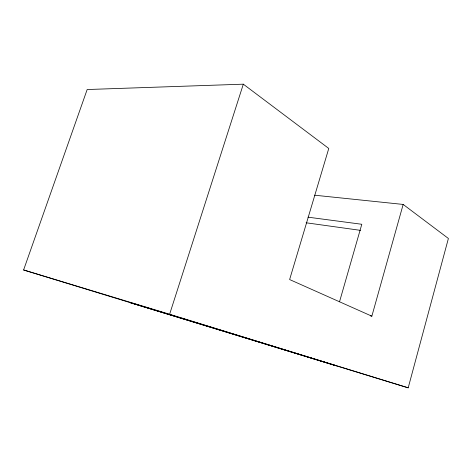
<?xml version="1.0" encoding="UTF-8"?>
<svg xmlns="http://www.w3.org/2000/svg" width="472" height="472" viewBox="0 0 472 472"><rect width="100%" height="100%" fill="white"/><g stroke="black" fill="none" stroke-linecap="round" stroke-linejoin="round"><path stroke-width="0.71" d="M403.165 204.435L371.853 316.181L289.625 279.548L328.772 148.462L243.322 84.175L87.172 89.527L23.6 269.972L408.197 387.825L448.4 238.472L403.165 204.435L314.676 195.213M339.521 301.797L361.8 224.277L307.986 217.167M23.6 269.972L169.625 314.246L243.322 84.175M306.121 222.784L360.537 230.365M370.431 315.845L371.853 316.181M169.625 314.246L408.197 387.825M213.244 327.869L129.729 302.499L336.347 365.8L213.244 327.869"/></g></svg>
